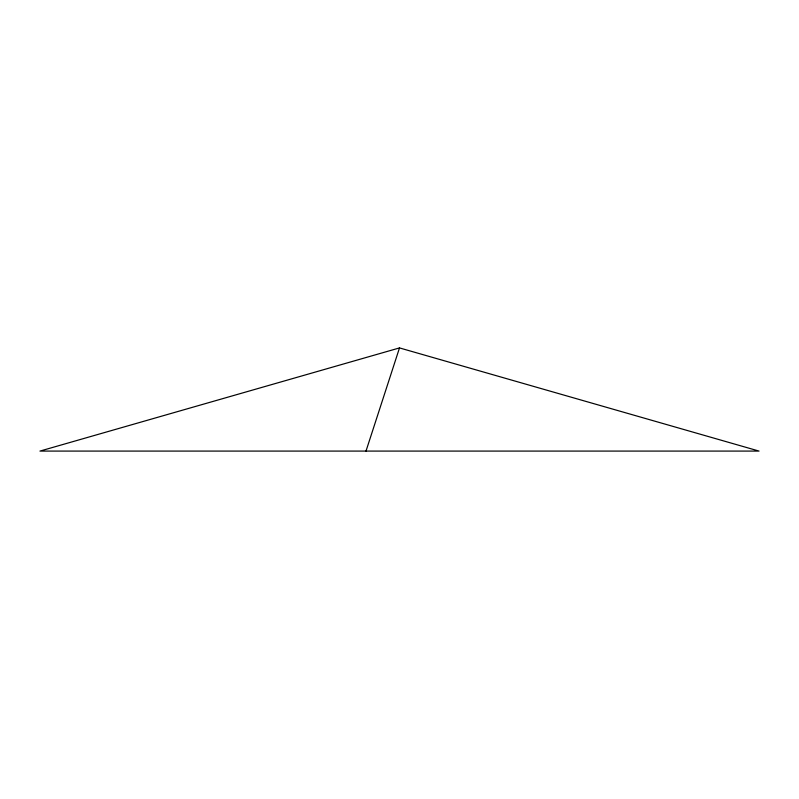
<?xml version="1.0" encoding="UTF-8"?>
<svg xmlns="http://www.w3.org/2000/svg" width="799" height="799" viewBox="0 0 799 799"><rect width="100%" height="100%" fill="white"/><g stroke="black" fill="none" stroke-linecap="round" stroke-linejoin="round"><path stroke-width="1.2" d="M366.002 451.085L399.5 347.915L759.05 451.085L39.95 451.085L399.5 347.915"/></g></svg>
